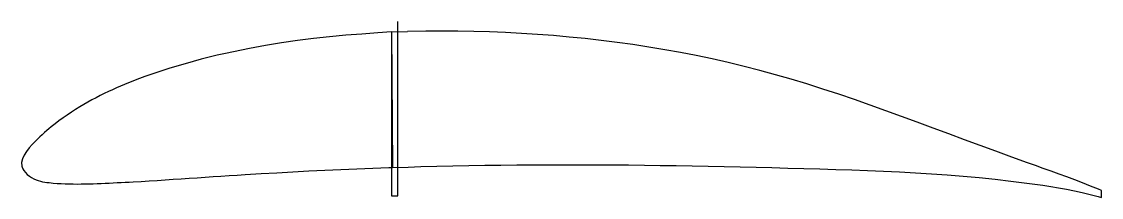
# Model space of a CAD drawing. Header units: millimetres. Extents: x -117 to 224, y -9 to 46.
import ezdxf

# ---------------------------------------------------------------- set-up
doc = ezdxf.new("R2010")
doc.units = ezdxf.units.MM
doc.layers.add('7', color=1, linetype='Continuous')

msp = doc.modelspace()

# ---------------------------------------------------------------- linework, layer by layer
for p, q in [((-0.3, 42.96), (4.7, 43.01)), ((-0.3, 42.96), (0, 0)), ((0, 0), (5, 0.14)), ((-117.12, -0.25), (-117.03, -0.42))]:
    msp.add_line(p, q)
at = {"layer": '7'}
for p, q in [((1.7, -9), (1.7, 46.17)), ((-0.3, 42.96), (-0.3, -9)), ((-0.3, -9), (1.7, -9))]:
    msp.add_line(p, q, dxfattribs=at)
at = {"layer": '7', "color": 7, "linetype": 'Continuous'}
for points in [[(-0.3, 42.96), (-4.64, 42.64), (-9.69, 42.25), (-14.8, 41.85), (-19.9, 41.37), (-24.99, 40.81), (-30.08, 40.16), (-35.15, 39.43), (-40.2, 38.61), (-45.24, 37.69), (-47.81, 37.18), (-50.37, 36.65), (-52.92, 36.09), (-55.47, 35.5), (-58.01, 34.88), (-60.55, 34.24), (-63.08, 33.57), (-65.67, 32.86), (-68.25, 32.11), (-70.82, 31.33), (-73.38, 30.51), (-75.93, 29.66), (-78.46, 28.76), (-80.98, 27.82), (-82.28, 27.32), (-83.58, 26.81), (-84.87, 26.28), (-86.16, 25.74), (-87.43, 25.18), (-88.7, 24.61), (-89.97, 24.02), (-91.28, 23.39), (-92.59, 22.74), (-93.88, 22.07), (-95.17, 21.38), (-96.45, 20.67), (-97.72, 19.94), (-98.99, 19.18), (-100.35, 18.35), (-101.7, 17.48), (-103.02, 16.6), (-104.33, 15.69), (-105.61, 14.76), (-106.86, 13.82), (-108.07, 12.86), (-108.79, 12.27), (-109.5, 11.66), (-110.21, 11.04), (-110.92, 10.39), (-111.63, 9.73), (-112.36, 9.03), (-113.1, 8.29), (-114.09, 7.27), (-115.06, 6.19), (-115.95, 5.06), (-116.68, 3.91), (-117.2, 2.75), (-117.45, 1.59), (-117.37, 0.45), (-117.12, -0.25)], [(224.5, -7.31), (223.56, -6.91), (221.06, -5.89), (218.55, -4.89), (216.08, -3.94), (213.59, -3), (211.1, -2.08), (208.6, -1.17), (206.1, -0.27), (203.6, 0.63), (201.1, 1.52), (196.1, 3.32), (191.11, 5.14), (186.12, 6.96), (181.14, 8.79), (176.16, 10.63), (171.17, 12.47), (166.19, 14.3), (161.23, 16.13), (156.26, 17.94), (151.29, 19.72), (146.3, 21.47), (141.31, 23.19), (136.29, 24.84), (131.25, 26.44), (126.3, 27.94), (121.33, 29.36), (116.34, 30.72), (111.33, 32), (106.31, 33.22), (101.26, 34.35), (96.2, 35.42), (91.21, 36.39), (86.2, 37.29), (81.18, 38.11), (76.16, 38.88), (71.12, 39.57), (66.07, 40.21), (61.02, 40.78), (55.99, 41.29), (50.95, 41.74), (45.91, 42.13), (40.87, 42.46), (35.82, 42.72), (30.77, 42.93), (25.72, 43.08), (20.66, 43.16), (15.6, 43.17), (10.54, 43.13), (4.7, 43.01)], [(-117.03, -0.42), (-116.74, -0.93), (-116.24, -1.57), (-115.65, -2.18), (-114.99, -2.72), (-114.28, -3.21), (-113.54, -3.62), (-112.86, -3.92), (-112.18, -4.16), (-111.5, -4.35), (-110.81, -4.51), (-110.11, -4.62), (-109.42, -4.72), (-108.71, -4.8), (-107.46, -4.92), (-106.2, -5.02), (-104.94, -5.1), (-103.68, -5.16), (-102.42, -5.2), (-101.15, -5.22), (-99.88, -5.23), (-98.62, -5.22), (-97.35, -5.2), (-96.09, -5.17), (-94.82, -5.13), (-93.56, -5.09), (-92.29, -5.04), (-91.03, -4.98), (-89.76, -4.92), (-88.5, -4.86), (-87.23, -4.8), (-85.97, -4.74), (-84.7, -4.67), (-83.44, -4.61), (-82.17, -4.54), (-79.63, -4.39), (-77.1, -4.24), (-74.57, -4.07), (-72.04, -3.91), (-69.5, -3.74), (-66.97, -3.56), (-64.44, -3.39), (-61.9, -3.22), (-59.37, -3.05), (-56.84, -2.88), (-54.31, -2.72), (-51.77, -2.55), (-49.24, -2.39), (-46.7, -2.24), (-41.64, -1.93), (-36.58, -1.64), (-31.52, -1.37), (-26.45, -1.1), (-21.39, -0.86), (-16.32, -0.63), (-11.26, -0.41), (-6.2, -0.22), (-1.14, -0.04), (0, 0)], [(5, 0.14), (8.98, 0.28), (14.04, 0.41), (19.1, 0.52), (24.16, 0.62), (29.22, 0.7), (34.27, 0.77), (39.33, 0.82), (44.38, 0.85), (49.44, 0.88), (54.5, 0.89), (59.55, 0.88), (64.61, 0.87), (69.66, 0.84), (74.71, 0.8), (79.76, 0.75), (84.81, 0.68), (89.87, 0.61), (94.92, 0.52), (99.97, 0.43), (105.02, 0.32), (110.07, 0.21), (115.12, 0.09), (120.17, -0.04), (125.22, -0.17), (130.27, -0.31), (135.32, -0.45), (140.37, -0.6), (145.42, -0.76), (150.47, -0.94), (155.51, -1.15), (160.56, -1.39), (165.6, -1.66), (170.65, -1.98), (175.7, -2.34), (180.74, -2.74), (185.78, -3.2), (190.81, -3.72), (195.84, -4.28), (200.86, -4.91), (203.39, -5.25), (205.92, -5.61), (208.44, -6), (210.95, -6.42), (213.46, -6.87), (215.96, -7.37), (218.44, -7.91), (220.97, -8.51), (223.48, -9.16), (224.5, -9.46), (224.5, -7.31)]]:
    msp.add_lwpolyline(points, dxfattribs=at)

doc.saveas('drawing.dxf')
